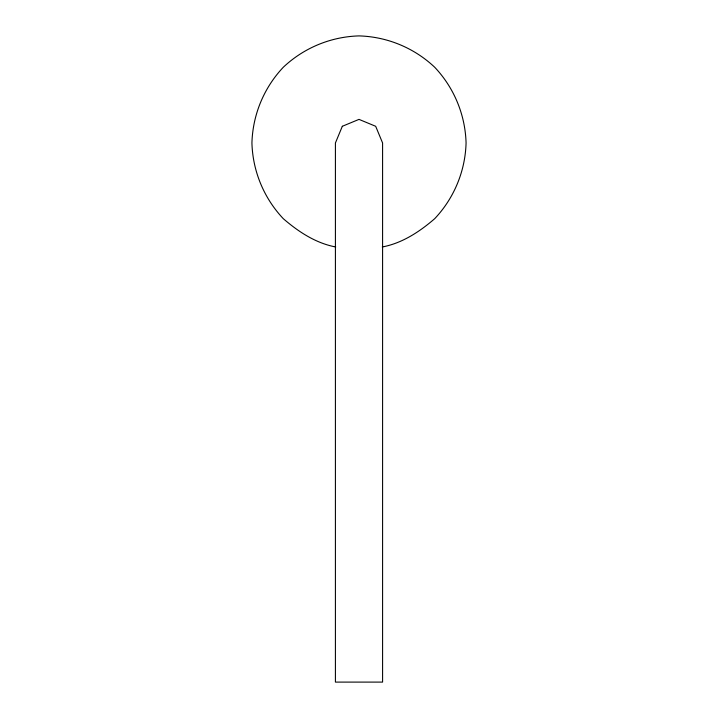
<?xml version="1.0" encoding="UTF-8"?>
<svg xmlns="http://www.w3.org/2000/svg" width="718" height="718" viewBox="0 0 718 718"><rect width="100%" height="100%" fill="white"/><g stroke="black" fill="none" stroke-linecap="round" stroke-linejoin="round"><path stroke-width="1.08" d="M382.281 246.974C402.206 243.214 419.563 231.779 434.713 218.676C454.108 198.123 465.255 171.216 466.072 142.972C465.255 114.718 454.108 87.811 434.713 67.259C414.16 47.864 387.244 36.717 359 35.9C330.756 36.717 303.84 47.864 283.287 67.259C263.892 87.811 252.745 114.718 251.928 142.972C252.745 171.216 263.892 198.123 283.287 218.676C298.437 231.779 315.794 243.214 335.719 246.974M342.324 126.287L335.414 142.972L335.414 682.1L382.586 682.1L382.586 142.972L375.676 126.287L359 119.376L342.324 126.287"/></g></svg>
